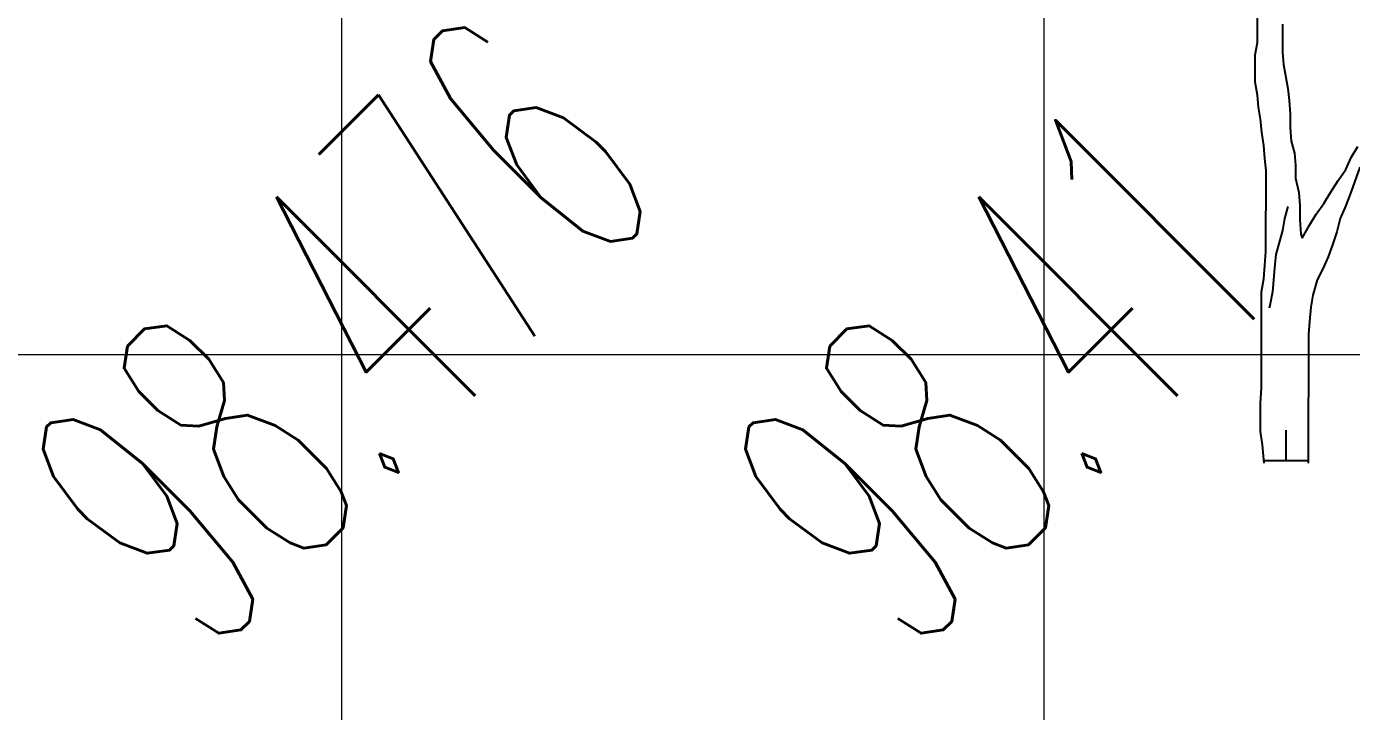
# Model space of a CAD drawing. Header units: millimetres. Extents: x 684983 to 685377, y 990360 to 990509.
# Drawn here: x 685043.116 to 685046.889, y 990427.023 to 990428.972 of the extents above; entities that cross this region are included whole.
import ezdxf

# ---------------------------------------------------------------- set-up
doc = ezdxf.new("R2010")
doc.units = ezdxf.units.MM
doc.layers.add('ANJILI', color=7, linetype='Continuous')
doc.layers.add('grid', color=8, linetype='Continuous', lineweight=9)
doc.layers.add('GRID LEVELS', color=7, linetype='Continuous', lineweight=13)
doc.styles.get("Standard").update_dxf_attribs({"font": 'RomanS'})

# ---------------------------------------------------------------- blocks, each defined once
blk = doc.blocks.new('seee')
at = {"color": 84}
for p, q in [((11588.94, -3040.39, 6505.24), (11588.94, -3035.01, 6505.24)), ((11594.1, -3036.58, 6505.24), (11594.1, -3042.41, 6505.24)), ((11588.49, -3042.86, 6505.24), (11588.94, -3040.39, 6505.24)), ((11588.48, -3048.47, 6505.24), (11588.49, -3042.86, 6505.24)), ((11594.1, -3042.41, 6505.24), (11594.32, -3044.88, 6505.24)), ((11594.32, -3044.88, 6505.24), (11595.21, -3049.82, 6505.24)), ((11588.93, -3051.16, 6505.24), (11588.48, -3048.47, 6505.24)), ((11589.15, -3053.63, 6505.24), (11588.93, -3051.16, 6505.24)), ((11595.21, -3049.82, 6505.24), (11595.43, -3052.29, 6505.24)), ((11589.6, -3056.09, 6505.24), (11589.15, -3053.63, 6505.24)), ((11595.43, -3052.29, 6505.24), (11595.65, -3054.98, 6505.24)), ((11589.82, -3058.79, 6505.24), (11589.6, -3056.09, 6505.24)), ((11595.65, -3054.98, 6505.24), (11595.65, -3057.89, 6505.24)), ((11590.26, -3061.48, 6505.24), (11589.82, -3058.79, 6505.24)), ((11595.65, -3057.89, 6505.24), (11595.87, -3060.59, 6505.24)), ((11590.49, -3064.17, 6505.24), (11590.26, -3061.48, 6505.24)), ((11595.87, -3060.59, 6505.24), (11596.54, -3063.05, 6505.24)), ((11608.21, -3063.96, 6505.24), (11609.56, -3061.72, 6505.24)), ((11590.71, -3066.64, 6505.24), (11590.49, -3064.17, 6505.24)), ((11596.54, -3063.05, 6505.24), (11596.77, -3065.52, 6505.24)), ((11607.08, -3066.43, 6505.24), (11608.21, -3063.96, 6505.24)), ((11590.69, -3083.24, 6505.24), (11590.71, -3066.64, 6505.24)), ((11596.77, -3065.52, 6505.24), (11596.76, -3068.21, 6505.24)), ((11605.51, -3068.67, 6505.24), (11607.08, -3066.43, 6505.24)), ((11610, -3065.98, 6505.24), (11608.2, -3070.92, 6505.24)), ((11596.76, -3068.21, 6505.24), (11597.43, -3071.13, 6505.24)), ((11603.94, -3071.14, 6505.24), (11605.51, -3068.67, 6505.24)), ((11597.43, -3071.13, 6505.24), (11597.66, -3073.82, 6505.24)), ((11602.59, -3073.38, 6505.24), (11603.94, -3071.14, 6505.24)), ((11608.2, -3070.92, 6505.24), (11607.08, -3073.83, 6505.24)), ((11595.19, -3074.05, 6505.24), (11594.51, -3076.51, 6505.24)), ((11597.66, -3073.82, 6505.24), (11597.65, -3076.74, 6505.24)), ((11599.67, -3077.86, 6505.24), (11601.02, -3075.62, 6505.24)), ((11601.02, -3075.62, 6505.24), (11602.59, -3073.38, 6505.24)), ((11607.08, -3073.83, 6505.24), (11605.95, -3076.52, 6505.24)), ((11594.51, -3076.51, 6505.24), (11594.06, -3078.98, 6505.24)), ((11597.65, -3076.74, 6505.24), (11597.87, -3079.66, 6505.24)), ((11598.1, -3080.55, 6505.24), (11599.67, -3077.86, 6505.24)), ((11605.95, -3076.52, 6505.24), (11605.28, -3079.21, 6505.24)), ((11594.06, -3078.98, 6505.24), (11592.71, -3083.91, 6505.24)), ((11597.87, -3079.66, 6505.24), (11598.1, -3080.55, 6505.24)), ((11605.28, -3079.21, 6505.24), (11604.38, -3081.91, 6505.24)), ((11590.47, -3086.16, 6505.24), (11590.69, -3083.24, 6505.24)), ((11592.71, -3083.91, 6505.24), (11592.48, -3086.61, 6505.24)), ((11604.38, -3081.91, 6505.24), (11603.48, -3084.37, 6505.24)), ((11590.24, -3088.85, 6505.24), (11590.47, -3086.16, 6505.24)), ((11592.48, -3086.61, 6505.24), (11592.03, -3091.54, 6505.24)), ((11602.36, -3086.84, 6505.24), (11601.23, -3089.08, 6505.24)), ((11603.48, -3084.37, 6505.24), (11602.36, -3086.84, 6505.24)), ((11589.79, -3091.54, 6505.24), (11590.24, -3088.85, 6505.24)), ((11601.23, -3089.08, 6505.24), (11600.33, -3092.22, 6505.24)), ((11589.77, -3111.28, 6505.24), (11589.79, -3091.54, 6505.24)), ((11592.03, -3091.54, 6505.24), (11591.58, -3094.01, 6505.24)), ((11600.33, -3092.22, 6505.24), (11599.88, -3094.69, 6505.24)), ((11591.58, -3094.01, 6505.24), (11591.36, -3094.91, 6505.24)), ((11599.88, -3094.69, 6505.24), (11599.65, -3097.61, 6505.24)), ((11599.65, -3097.61, 6505.24), (11599.43, -3100.3, 6505.24)), ((11599.43, -3100.3, 6505.24), (11599.4, -3126.1, 6505.24)), ((11589.54, -3114.42, 6505.24), (11589.77, -3111.28, 6505.24)), ((11589.54, -3120.25, 6505.24), (11589.54, -3114.42, 6505.24)), ((11589.98, -3122.95, 6505.24), (11589.54, -3120.25, 6505.24)), ((11594.82, -3126.19), (11594.82, -3119.97)), ((11590.3, -3126.75, 6505.24), (11589.98, -3122.95, 6505.24)), ((11590.25, -3126.19), (11599.39, -3126.19)), ((11599.4, -3126.1, 6505.24), (11599.34, -3126.75, 6505.24))]:
    blk.add_line(p, q, dxfattribs=at)

msp = doc.modelspace()

# ---------------------------------------------------------------- linework, layer by layer
at = {"layer": 'grid'}
for p, q in [((685044.0136, 990509.1548), (685044.0136, 990370.8996)), ((685046.0136, 990509.1548), (685046.0136, 990370.8996)), ((685085.1957, 990428.0381), (684982.7636, 990428.0381))]:
    msp.add_line(p, q, dxfattribs=at)

# ---------------------------------------------------------------- block references
at = {"layer": 'ANJILI', "xscale": 0.01386104931414437, "yscale": 0.01386104931414437, "zscale": 0.01386104931414437}
msp.add_blockref('seee', (684885.9866, 990471.0693, 98.419), dxfattribs=at)

# ---------------------------------------------------------------- texts
at = {"layer": 'GRID LEVELS', "width": 0.5}
for s, p in [('98.476', (685043.63, 990427.1578, 98.4757)), ('98.41', (685045.63, 990427.1578, 98.4097))]:
    msp.add_text(s, height=0.8, rotation=45, dxfattribs=at).set_placement(p)

doc.saveas('drawing.dxf')
